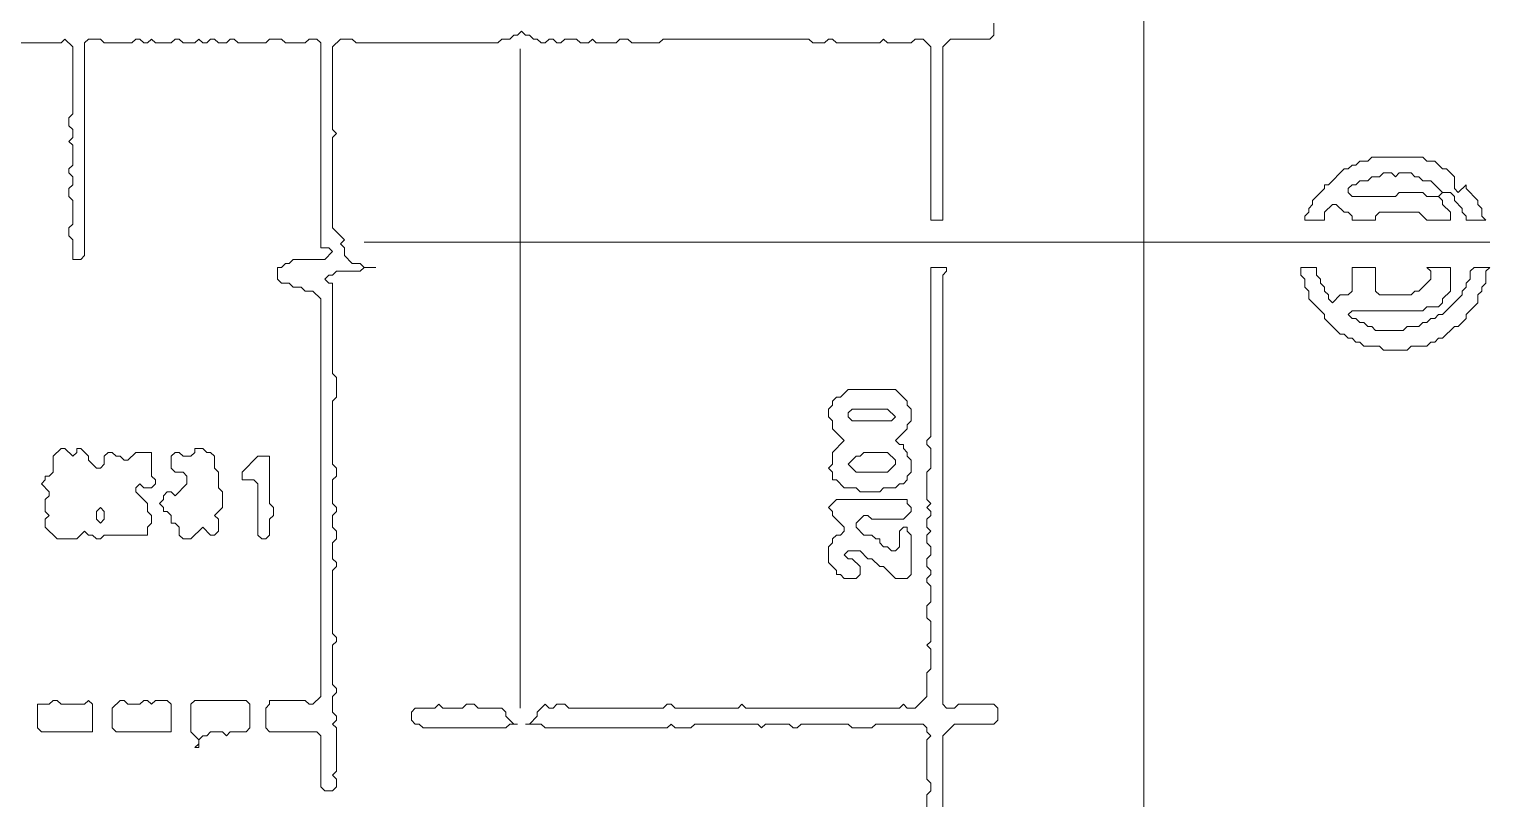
# Model space of a CAD drawing. Header units: millimetres. Extents: x 4 to 412, y 4 to 290.
# Drawn here: x 327.87 to 360.37, y 133.46 to 150.58 of the extents above; entities that cross this region are included whole.
import ezdxf

# ---------------------------------------------------------------- set-up
doc = ezdxf.new("R2010")
doc.units = ezdxf.units.MM
for name, color, linetype, lineweight in [('TRACE_CURVE', 6, 'Continuous', 0), ('TRACE_STRAIGHT', 5, 'Continuous', 0), ('TRACE_TEXT_SYMBOL', 6, 'Continuous', 0)]:
    doc.layers.add(name, color=color, linetype=linetype, lineweight=lineweight)

msp = doc.modelspace()

# ---------------------------------------------------------------- linework, layer by layer
at = {"layer": 'TRACE_CURVE', "color": 6}
for points in [[(334.621, 135.39), (334.621, 135.74), (334.709, 135.828), (334.709, 135.915), (334.621, 136.003), (334.621, 136.879), (334.709, 136.966), (334.709, 137.054), (334.621, 137.141), (334.621, 138.543), (334.709, 138.63), (334.709, 138.718), (334.621, 138.805), (334.621, 139.156), (334.709, 139.243), (334.709, 139.418), (334.621, 139.506), (334.621, 139.769), (334.709, 139.856), (334.709, 139.944), (334.621, 140.031), (334.621, 140.557), (334.709, 140.644), (334.709, 140.82), (334.621, 140.907), (334.621, 142.308), (334.709, 142.396), (334.709, 142.834), (334.621, 142.921), (334.621, 144.935), (334.534, 144.935), (334.446, 145.023), (334.534, 145.111), (334.621, 145.111), (334.709, 145.198), (335.234, 145.198), (335.322, 145.286), (335.585, 145.286), (335.322, 145.286), (335.234, 145.373), (335.059, 145.373), (334.884, 145.549), (334.884, 145.724), (334.797, 145.811), (334.884, 145.899), (334.621, 146.162), (334.621, 148.176), (334.709, 148.263), (334.621, 148.351), (334.621, 150.19), (334.797, 150.365), (335.059, 150.365), (335.147, 150.278), (338.3, 150.278), (338.387, 150.365), (338.562, 150.365), (338.65, 150.453), (338.737, 150.453), (338.825, 150.54), (338.913, 150.453), (339, 150.453), (339.088, 150.365), (339.175, 150.365), (339.263, 150.278)], [(339.263, 150.278), (339.35, 150.278), (339.438, 150.365), (339.526, 150.365), (339.613, 150.278), (339.701, 150.278), (339.788, 150.365), (340.051, 150.365), (340.139, 150.278), (340.314, 150.278), (340.401, 150.365), (340.489, 150.278), (340.927, 150.278), (341.014, 150.365), (341.19, 150.365), (341.277, 150.278), (341.89, 150.278), (341.978, 150.365), (345.218, 150.365), (345.306, 150.278), (345.568, 150.278), (345.656, 150.365), (345.743, 150.365), (345.831, 150.278), (346.794, 150.278), (346.882, 150.365), (346.969, 150.278), (347.495, 150.278), (347.582, 150.365), (347.758, 150.365), (347.933, 150.19), (347.933, 146.337), (348.195, 146.337), (348.195, 150.19), (348.371, 150.365), (349.246, 150.365), (349.334, 150.453), (349.334, 150.715)], [(320.347, 150.278), (328.579, 150.278), (328.666, 150.365), (328.842, 150.19), (328.842, 148.701), (328.754, 148.614), (328.754, 148.438), (328.842, 148.351), (328.842, 148.176), (328.754, 148.088), (328.842, 148.001), (328.842, 147.563), (328.754, 147.475), (328.754, 147.388), (328.842, 147.3), (328.842, 147.125), (328.754, 147.037), (328.754, 146.862), (328.842, 146.775), (328.842, 146.249), (328.754, 146.162), (328.754, 145.986), (328.842, 145.899), (328.842, 145.461), (329.017, 145.461), (329.104, 145.549), (329.104, 150.278), (329.192, 150.365), (329.455, 150.365), (329.542, 150.278), (330.155, 150.278), (330.243, 150.365), (330.33, 150.365), (330.418, 150.278), (330.505, 150.278), (330.593, 150.365), (330.681, 150.278)], [(330.681, 150.278), (331.031, 150.278), (331.118, 150.365), (331.206, 150.365), (331.294, 150.278), (331.556, 150.278), (331.644, 150.365), (331.732, 150.278), (331.819, 150.278), (331.907, 150.365), (331.994, 150.365), (332.082, 150.278), (332.257, 150.278), (332.345, 150.365), (332.432, 150.365), (332.52, 150.278), (333.133, 150.278), (333.22, 150.365), (333.483, 150.365), (333.571, 150.278), (334.008, 150.278), (334.096, 150.365), (334.271, 150.365), (334.359, 150.278), (334.359, 145.724), (334.534, 145.724), (334.621, 145.636), (334.446, 145.461), (333.746, 145.461), (333.658, 145.373), (333.571, 145.373), (333.483, 145.286), (333.395, 145.286), (333.395, 145.023), (333.483, 144.935), (333.658, 144.935), (333.746, 144.848), (333.921, 144.848), (334.008, 144.76), (334.184, 144.76), (334.359, 144.585), (334.359, 135.74), (334.184, 135.565), (334.096, 135.565), (334.008, 135.653), (333.22, 135.653), (333.22, 135.565), (333.133, 135.477), (333.133, 135.04), (333.22, 134.952), (334.271, 134.952), (334.359, 134.864), (334.359, 133.726), (334.446, 133.638), (334.621, 133.638), (334.709, 133.726), (334.709, 133.901), (334.621, 133.989), (334.709, 134.076), (334.709, 135.04), (334.621, 135.127), (334.709, 135.215), (334.709, 135.302), (334.621, 135.39)], [(347.933, 145.286), (347.933, 141.52), (347.845, 141.433), (347.845, 141.345), (347.933, 141.257), (347.933, 140.82), (347.845, 140.732), (347.845, 140.119), (347.933, 140.031), (347.845, 139.944), (347.933, 139.856), (347.933, 139.769), (347.845, 139.681), (347.845, 139.506), (347.933, 139.418), (347.845, 139.331), (347.845, 139.156), (347.933, 139.068), (347.933, 138.893), (347.845, 138.805), (347.845, 138.63), (347.933, 138.543), (347.933, 138.455), (347.845, 138.367), (347.845, 138.28), (347.933, 138.192), (347.933, 137.842), (347.845, 137.754), (347.845, 137.492), (347.933, 137.404), (347.933, 136.966), (347.845, 136.879), (347.933, 136.791), (347.933, 136.353), (347.845, 136.266), (347.845, 135.74), (347.582, 135.477), (347.407, 135.477), (347.32, 135.565), (347.232, 135.477), (343.817, 135.477), (343.729, 135.565), (343.642, 135.477), (342.24, 135.477), (342.153, 135.565), (342.065, 135.565), (341.978, 135.477), (339.876, 135.477), (339.788, 135.565), (339.613, 135.565), (339.526, 135.477), (339.438, 135.477), (339.35, 135.565), (339.175, 135.39), (339.175, 135.302), (339, 135.127), (338.913, 135.127), (339.263, 135.127), (339.35, 135.04), (342.065, 135.04), (342.153, 135.127), (342.24, 135.04), (342.591, 135.04), (342.678, 135.127)], [(348.195, 127.245), (348.195, 134.864), (348.458, 135.127), (349.334, 135.127), (349.422, 135.215), (349.422, 135.477), (349.334, 135.565), (348.546, 135.565), (348.458, 135.477), (348.283, 135.477), (348.195, 135.565), (348.195, 145.111), (348.283, 145.198), (348.283, 145.286), (347.933, 145.286)], [(342.678, 135.127), (344.079, 135.127), (344.167, 135.04), (344.255, 135.127), (344.78, 135.127), (344.868, 135.04), (344.955, 135.04), (345.043, 135.127), (346.094, 135.127), (346.181, 135.04), (346.619, 135.04), (346.707, 135.127), (347.758, 135.127), (347.845, 135.04), (347.845, 134.952), (347.933, 134.864), (347.845, 134.777), (347.845, 133.901), (347.933, 133.814), (347.933, 133.638), (347.845, 133.551), (347.845, 133.201)]]:
    msp.add_lwpolyline(points, dxfattribs=at)
at = {"layer": 'TRACE_STRAIGHT', "color": 5}
for p, q in [((352.668, 208.165), (352.668, 108.067)), ((338.795, 150.146), (338.795, 135.481)), ((335.322, 145.843), (360.368, 145.843))]:
    msp.add_line(p, q, dxfattribs=at)
at = {"layer": 'TRACE_TEXT_SYMBOL', "color": 6}
for points in [[(357.741, 147.738), (357.654, 147.65), (357.478, 147.65), (357.391, 147.563), (357.303, 147.563), (357.216, 147.475), (357.128, 147.475), (356.778, 147.125), (356.69, 147.125), (356.69, 147.037), (356.427, 146.775), (356.427, 146.687), (356.34, 146.599), (356.34, 146.512), (356.252, 146.424), (356.252, 146.337), (356.69, 146.337), (356.69, 146.512), (356.865, 146.687), (356.953, 146.687), (357.128, 146.512), (357.216, 146.512), (357.303, 146.424), (357.303, 146.337), (357.829, 146.337), (357.829, 146.424), (357.916, 146.512), (358.792, 146.512), (358.967, 146.337), (359.493, 146.337), (359.493, 146.512), (359.317, 146.687), (359.317, 146.775), (359.23, 146.862), (359.317, 146.95), (359.493, 146.95), (359.58, 146.862), (359.58, 146.775), (359.755, 146.599), (359.755, 146.512), (359.843, 146.424), (359.843, 146.337), (360.281, 146.337), (360.193, 146.424), (360.193, 146.599), (360.106, 146.687), (360.106, 146.775), (359.843, 147.037), (359.843, 147.125), (359.668, 146.95), (359.58, 147.037), (359.58, 147.3), (359.405, 147.475), (359.317, 147.475), (359.142, 147.65), (358.967, 147.65), (358.88, 147.738)], [(357.916, 147.3), (358.004, 147.388), (358.179, 147.388), (358.267, 147.3), (358.354, 147.388), (358.617, 147.388), (358.704, 147.3), (358.792, 147.3), (358.88, 147.212), (359.055, 147.212), (359.317, 146.95), (359.23, 146.862), (358.967, 146.862), (358.88, 146.95), (358.354, 146.95), (358.267, 146.862), (357.303, 146.862), (357.216, 146.95), (357.216, 147.037), (357.303, 147.125), (357.391, 147.125), (357.478, 147.212), (357.654, 147.212), (357.741, 147.3)], [(346.094, 142.571), (345.919, 142.396), (345.831, 142.396), (345.743, 142.308), (345.743, 142.221), (345.656, 142.133), (345.656, 141.958), (345.743, 141.87), (345.743, 141.695), (346.006, 141.433), (345.743, 141.17), (345.743, 140.907), (345.656, 140.82), (345.743, 140.732), (345.743, 140.557), (345.831, 140.557), (346.006, 140.382), (346.269, 140.382), (346.356, 140.294), (346.794, 140.294), (346.882, 140.382), (347.145, 140.382), (347.232, 140.469), (347.32, 140.469), (347.407, 140.557), (347.407, 140.644), (347.495, 140.732), (347.495, 140.995), (347.407, 141.082), (347.407, 141.17), (347.32, 141.257), (347.32, 141.345), (347.232, 141.345), (347.145, 141.433), (347.407, 141.695), (347.407, 141.783), (347.495, 141.87), (347.495, 142.133), (347.407, 142.221), (347.407, 142.308), (347.145, 142.571)], [(346.094, 142.046), (346.181, 142.133), (346.969, 142.133), (347.145, 141.958), (347.057, 141.87), (346.181, 141.87), (346.094, 141.958)], [(328.579, 141.257), (328.404, 141.082), (328.404, 140.732), (328.316, 140.644), (328.229, 140.644), (328.229, 140.557), (328.141, 140.469), (328.316, 140.294), (328.316, 140.206), (328.229, 140.119), (328.229, 139.856), (328.316, 139.769), (328.229, 139.681), (328.229, 139.506), (328.491, 139.243), (328.929, 139.243), (329.104, 139.418), (329.192, 139.331), (329.279, 139.331), (329.367, 139.243), (329.455, 139.243), (329.542, 139.331), (330.505, 139.331), (330.505, 139.506), (330.593, 139.593), (330.593, 139.769), (330.505, 139.856), (330.505, 140.031), (330.243, 140.294), (330.243, 140.382), (330.33, 140.469), (330.418, 140.382), (330.593, 140.382), (330.681, 140.469), (330.681, 140.557), (330.593, 140.644), (330.593, 141.17), (330.243, 141.17), (330.068, 140.995), (329.98, 140.995), (329.892, 141.082), (329.805, 141.082), (329.717, 141.17), (329.63, 141.17), (329.542, 141.082), (329.542, 140.907), (329.455, 140.82), (329.367, 140.82), (329.192, 140.995), (329.192, 141.082), (329.017, 141.257), (328.929, 141.257), (328.929, 141.17), (328.842, 141.082), (328.666, 141.257)], [(331.556, 141.257), (331.556, 141.17), (331.469, 141.082), (331.294, 141.082), (331.206, 141.17), (331.118, 141.17), (331.031, 141.082), (331.031, 140.82), (331.118, 140.732), (331.294, 140.732), (331.381, 140.644), (331.381, 140.469), (331.118, 140.206), (331.031, 140.294), (330.943, 140.294), (330.856, 140.206), (330.856, 140.119), (330.768, 140.031), (330.856, 139.944), (330.856, 139.856), (330.943, 139.856), (331.031, 139.769), (331.031, 139.593), (331.118, 139.593), (331.206, 139.506), (331.206, 139.331), (331.294, 139.243), (331.469, 139.243), (331.732, 139.506), (331.907, 139.331), (331.994, 139.331), (332.082, 139.418), (332.082, 139.681), (331.994, 139.769), (332.169, 139.944), (332.169, 140.294), (332.082, 140.382), (332.082, 140.732), (331.994, 140.82), (331.994, 141.082), (331.907, 141.17), (331.819, 141.17), (331.732, 141.257)], [(332.958, 141.082), (332.607, 140.732), (332.607, 140.557), (332.87, 140.557), (332.958, 140.469), (332.958, 139.331), (333.045, 139.243), (333.133, 139.243), (333.22, 139.331), (333.22, 139.681), (333.308, 139.769), (333.308, 139.944), (333.22, 140.031), (333.22, 141.082)], [(346.356, 141.082), (346.444, 141.17), (346.969, 141.17), (347.145, 140.995), (347.145, 140.907), (346.969, 140.732), (346.269, 140.732), (346.094, 140.907), (346.269, 141.082)], [(345.831, 140.119), (345.656, 139.944), (345.743, 139.856), (345.743, 139.769), (346.006, 139.506), (346.006, 139.418), (345.919, 139.331), (345.831, 139.331), (345.743, 139.243), (345.743, 139.156), (345.656, 139.068), (345.656, 138.718), (345.831, 138.543), (345.831, 138.455), (345.919, 138.455), (346.006, 138.367), (346.269, 138.367), (346.356, 138.455), (346.356, 138.63), (346.181, 138.805), (346.094, 138.805), (346.006, 138.893), (346.094, 138.98), (346.356, 138.98), (346.532, 138.805), (346.619, 138.805), (346.794, 138.63), (346.882, 138.63), (347.145, 138.367), (347.407, 138.367), (347.495, 138.455), (347.495, 139.331), (347.407, 139.418), (347.407, 139.506), (347.32, 139.506), (347.232, 139.418), (347.232, 139.068), (347.145, 138.98), (347.057, 138.98), (346.969, 139.068), (346.882, 139.068), (346.794, 139.156), (346.794, 139.243), (346.707, 139.243), (346.619, 139.331), (346.444, 139.331), (346.269, 139.506), (346.269, 139.593), (346.444, 139.769), (346.532, 139.769), (346.619, 139.681), (347.32, 139.681), (347.495, 139.856), (347.495, 139.944), (347.407, 140.031), (347.407, 140.119)], [(329.367, 139.856), (329.455, 139.944), (329.542, 139.856), (329.542, 139.681), (329.455, 139.593), (329.367, 139.681)], [(328.404, 135.653), (328.316, 135.565), (328.053, 135.565), (328.053, 135.04), (328.141, 134.952), (329.279, 134.952), (329.279, 135.565), (329.192, 135.653), (329.104, 135.565), (328.579, 135.565), (328.491, 135.653)], [(329.892, 135.653), (329.717, 135.477), (329.717, 135.04), (329.805, 134.952), (331.031, 134.952), (331.031, 135.565), (330.943, 135.653), (330.681, 135.653), (330.593, 135.565), (330.505, 135.653), (330.418, 135.653), (330.33, 135.565), (330.068, 135.565), (329.98, 135.653)], [(331.556, 135.653), (331.469, 135.565), (331.469, 134.952), (331.644, 134.777), (331.644, 134.689), (331.556, 134.602), (331.644, 134.602), (331.644, 134.777), (331.732, 134.864), (331.819, 134.864), (331.907, 134.952), (332.169, 134.952), (332.257, 134.864), (332.345, 134.952), (332.695, 134.952), (332.782, 135.04), (332.782, 135.565), (332.695, 135.653)], [(336.986, 135.565), (336.898, 135.477), (336.461, 135.477), (336.373, 135.39), (336.373, 135.215), (336.461, 135.127), (336.548, 135.127), (336.636, 135.04), (338.475, 135.04), (338.562, 135.127), (338.737, 135.127), (338.65, 135.127), (338.475, 135.302), (338.475, 135.39), (338.387, 135.477), (337.862, 135.477), (337.774, 135.565), (337.599, 135.565), (337.511, 135.477), (337.074, 135.477)]]:
    msp.add_lwpolyline(points, close=True, dxfattribs=at)
for points in [[(356.165, 145.286), (356.165, 145.111), (356.252, 145.023), (356.252, 144.848), (356.34, 144.76), (356.34, 144.585), (356.69, 144.235), (356.69, 144.147), (357.04, 143.797), (357.128, 143.797), (357.216, 143.709), (357.303, 143.709), (357.391, 143.622), (357.478, 143.622), (357.566, 143.534), (357.916, 143.534), (358.004, 143.447), (358.529, 143.447), (358.617, 143.534), (358.967, 143.534), (359.055, 143.622), (359.142, 143.622), (359.23, 143.709), (359.317, 143.709), (359.58, 143.972), (359.668, 143.972), (359.843, 144.147), (359.843, 144.235), (360.106, 144.498), (360.106, 144.673), (360.193, 144.76), (360.193, 144.848), (360.281, 144.935), (360.281, 145.198), (360.368, 145.286), (360.018, 145.286), (359.93, 145.198), (359.93, 145.023), (359.843, 144.935), (359.843, 144.848), (359.755, 144.76), (359.755, 144.673), (359.317, 144.235), (359.23, 144.235), (359.142, 144.147), (359.055, 144.147), (358.967, 144.06), (358.88, 144.06), (358.792, 143.972), (358.529, 143.972), (358.442, 143.885), (357.829, 143.885), (357.741, 143.972), (357.654, 143.972), (357.566, 144.06), (357.478, 144.06), (357.391, 144.147), (357.303, 144.147), (357.216, 144.235), (357.303, 144.322), (358.88, 144.322), (358.967, 144.41), (359.23, 144.41), (359.317, 144.498)], [(359.317, 144.498), (359.317, 144.585), (359.493, 144.76), (359.493, 145.286), (358.967, 145.286), (359.055, 145.198), (359.055, 145.023), (358.792, 144.76), (358.704, 144.76), (358.617, 144.673), (357.916, 144.673), (357.829, 144.76), (357.829, 145.286), (357.303, 145.286), (357.303, 144.76), (357.216, 144.673), (357.04, 144.673), (356.865, 144.498), (356.778, 144.585), (356.778, 144.673), (356.69, 144.76), (356.69, 144.848), (356.603, 144.935), (356.603, 145.023), (356.515, 145.111), (356.515, 145.286), (356.165, 145.286)]]:
    msp.add_lwpolyline(points, dxfattribs=at)

doc.saveas('drawing.dxf')
